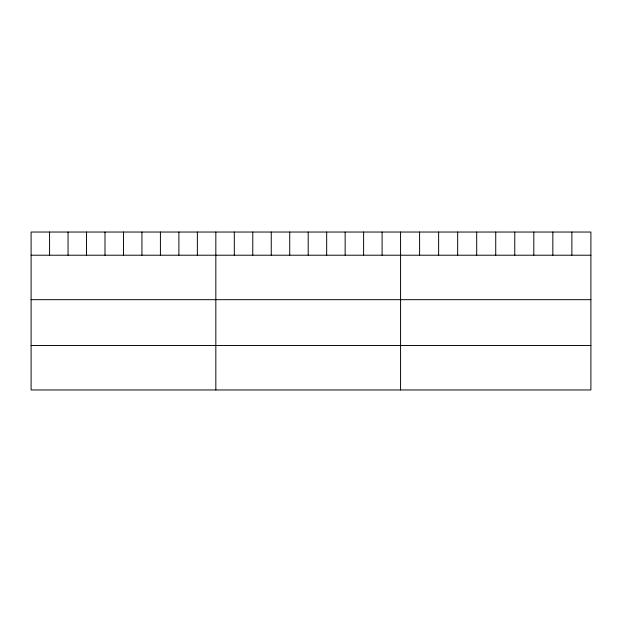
<?xml version="1.0" encoding="UTF-8"?>
<svg xmlns="http://www.w3.org/2000/svg" width="622" height="622" viewBox="0 0 622 622"><rect width="100%" height="100%" fill="white"/><g stroke="black" fill="none" stroke-linecap="round" stroke-linejoin="round"><path stroke-width="0.93" d="M590.9 255.214L590.9 389.963L31.1 389.963L31.1 232.037L590.9 232.037L590.9 255.214L31.1 255.214M31.1 299.68L590.9 299.68M31.1 345.498L590.9 345.498M571.867 232.037L571.867 255.214M552.834 232.037L552.834 255.214M533.8 232.037L533.8 255.214M514.767 232.037L514.767 255.214M495.734 232.037L495.734 255.214M476.701 232.037L476.701 255.214M457.668 232.037L457.668 255.214M438.634 232.037L438.634 255.214M419.601 232.037L419.601 255.214M400.568 232.037L400.568 389.963M382.095 232.037L382.095 255.214M363.621 232.037L363.621 255.214M345.148 232.037L345.148 255.214M326.674 232.037L326.674 255.214M308.201 232.037L308.201 255.214M289.728 232.037L289.728 255.214M271.254 232.037L271.254 255.214M252.781 232.037L252.781 255.214M234.307 232.037L234.307 255.214M215.834 232.037L215.834 389.963M197.361 232.037L197.361 255.214M178.887 232.037L178.887 255.214M160.414 232.037L160.414 255.214M141.94 232.037L141.94 255.214M123.467 232.037L123.467 255.214M104.994 232.037L104.994 255.214M86.52 232.037L86.52 255.214M68.047 232.037L68.047 255.214M49.573 232.037L49.573 255.214"/></g></svg>
